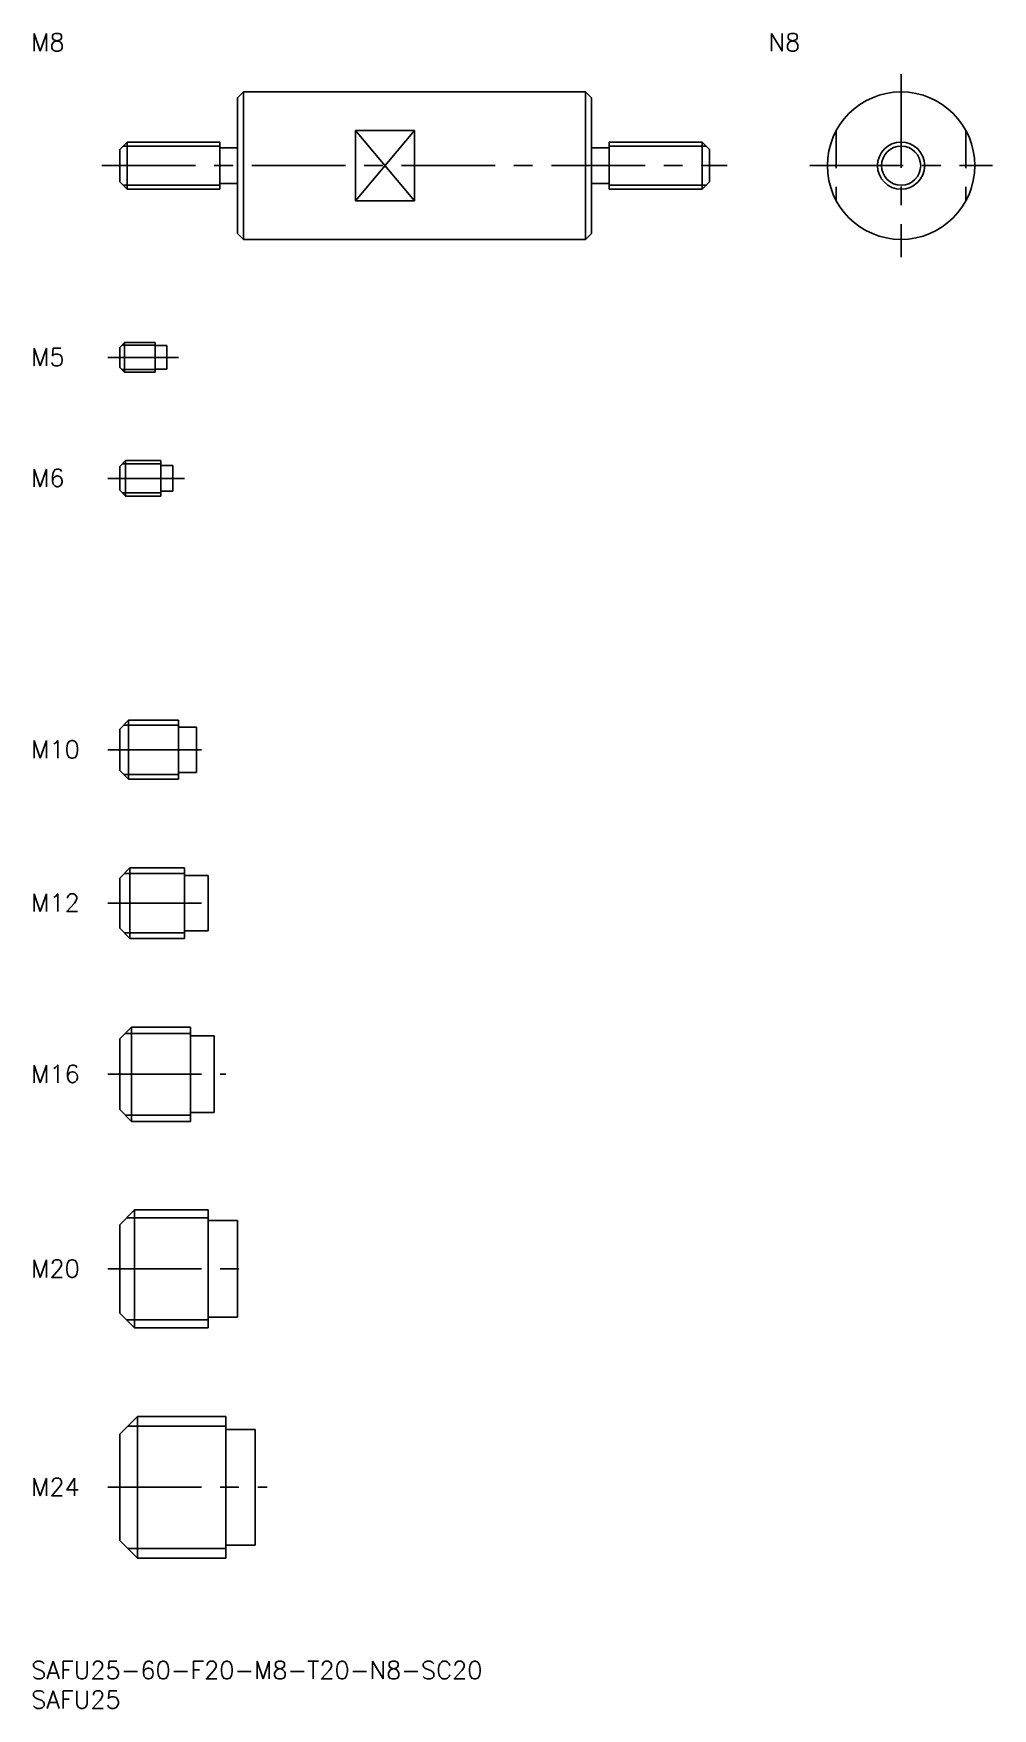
# Model space of a CAD drawing. Extents: x 0 to 163, y -8 to 276.
import ezdxf

# ---------------------------------------------------------------- set-up
doc = ezdxf.new("R2010")
doc.units = 0
doc.header["$LTSCALE"] = 0.5
doc.linetypes.add('CENTER', pattern=[50.8, 31.75, -6.35, 6.35, -6.35])
doc.linetypes.add('DASHED', pattern=[19.05, 12.7, -6.35])
for name, color, linetype in [('MSM_CENTER', 1, 'CENTER'), ('MSM_CONTINUOUS', 7, 'CONTINUOUS'), ('MSM_DASHED', 4, 'DASHED'), ('MSM_NARROW', 5, 'CONTINUOUS'), ('MSM_PART_NUMBER', 7, 'CONTINUOUS')]:
    doc.layers.add(name, color=color, linetype=linetype)
doc.styles.get("Standard").update_dxf_attribs({"font": 'txt.shx', "height": 1, "bigfont": 'bigfont.shx'})

# ---------------------------------------------------------------- blocks, each defined once
blk = doc.blocks.new('*U21')
at = {"layer": 'MSM_PART_NUMBER'}
blk.add_text('SAFU25-60-F20-M8-T20-N8-SC20', height=3, dxfattribs=at).set_placement((0, -3))
blk = doc.blocks.new('*U22')
at = {"layer": 'MSM_PART_NUMBER'}
blk.add_text('SAFU25', height=3, dxfattribs=at).set_placement((0, -8))
blk = doc.blocks.new('*U23')
at = {"layer": 'MSM_PART_NUMBER'}
blk.add_text('M24', height=3, dxfattribs=at).set_placement((0, 28.06))
blk = doc.blocks.new('*U24')
at = {"layer": 'MSM_PART_NUMBER'}
blk.add_text('M20', height=3, dxfattribs=at).set_placement((0, 65.06))
blk = doc.blocks.new('*U25')
at = {"layer": 'MSM_PART_NUMBER'}
blk.add_text('M16', height=3, dxfattribs=at).set_placement((0, 98.06))
blk = doc.blocks.new('*U26')
at = {"layer": 'MSM_PART_NUMBER'}
blk.add_text('M12', height=3, dxfattribs=at).set_placement((0, 127.06))
blk = doc.blocks.new('*U27')
at = {"layer": 'MSM_PART_NUMBER'}
blk.add_text('M10', height=3, dxfattribs=at).set_placement((0, 153.06))
blk = doc.blocks.new('*U28')
at = {"layer": 'MSM_PART_NUMBER'}
blk.add_text('M8', height=3, dxfattribs=at).set_placement((0, 272.9))
blk = doc.blocks.new('*U29')
at = {"layer": 'MSM_PART_NUMBER'}
blk.add_text('M6', height=3, dxfattribs=at).set_placement((0, 199.06))
blk = doc.blocks.new('*U30')
at = {"layer": 'MSM_PART_NUMBER'}
blk.add_text('M5', height=3, dxfattribs=at).set_placement((0, 219.56))
blk = doc.blocks.new('*U31')
at = {"layer": 'MSM_PART_NUMBER'}
blk.add_text('N8', height=3, dxfattribs=at).set_placement((125, 272.9))

msp = doc.modelspace()

# ---------------------------------------------------------------- linework, layer by layer
at = {"layer": 'MSM_CENTER'}
for p, q in [((147.5, 269), (147.5, 238)), ((12, 253.5), (118, 253.5)), ((132, 253.5), (163, 253.5)), ((13, 221), (25, 221)), ((13, 200.5), (26, 200.5)), ((13, 154.5), (30, 154.5)), ((13, 128.5), (32, 128.5)), ((13, 99.5), (33, 99.5)), ((13, 66.5), (37, 66.5)), ((13, 29.5), (40, 29.5))]:
    msp.add_line(p, q, dxfattribs=at)
at = {"layer": 'MSM_CONTINUOUS'}
for p, q in [((36, 266), (35, 265)), ((35, 242), (35, 265)), ((36, 266), (94, 266)), ((36, 266), (36, 241)), ((94, 266), (95, 265)), ((94, 241), (94, 266)), ((95, 265), (95, 242)), ((55, 259.44), (55, 247.56)), ((65, 259.44), (55, 259.44)), ((65, 247.56), (65, 259.44)), ((16.25, 257.5), (15, 256.25)), ((15, 250.75), (15, 256.25)), ((32, 257.5), (16.25, 257.5)), ((16.25, 257.5), (16.25, 249.5)), ((32, 257.5), (32, 249.5)), ((32, 256.5), (35, 256.5)), ((98, 256.5), (95, 256.5)), ((98, 257.5), (113.75, 257.5)), ((98, 257.5), (98, 249.5)), ((113.75, 257.5), (115, 256.25)), ((113.75, 257.5), (113.75, 249.5)), ((115, 250.75), (115, 256.25)), ((16.25, 249.5), (15, 250.75)), ((32, 250.5), (35, 250.5)), ((98, 250.5), (95, 250.5)), ((113.75, 249.5), (115, 250.75)), ((32, 249.5), (16.25, 249.5)), ((65, 247.56), (55, 247.56)), ((98, 249.5), (113.75, 249.5)), ((35, 242), (36, 241)), ((94, 241), (95, 242)), ((36, 241), (94, 241)), ((15.8, 223.5), (15, 222.7)), ((15, 219.3), (15, 222.7)), ((21, 223.5), (15.8, 223.5)), ((15.8, 223.5), (15.8, 218.5)), ((21, 223.5), (21, 218.5)), ((21, 223), (23, 223)), ((23, 223), (23, 219)), ((15.8, 218.5), (15, 219.3)), ((21, 219), (23, 219)), ((21, 218.5), (15.8, 218.5)), ((16, 203.5), (15, 202.5)), ((15, 202.5), (15, 198.5)), ((22, 203.5), (16, 203.5)), ((16, 203.5), (16, 197.5)), ((22, 203.5), (22, 197.5)), ((22, 202.7), (24, 202.7)), ((24, 202.7), (24, 198.3)), ((16, 197.5), (15, 198.5)), ((22, 197.5), (16, 197.5)), ((22, 198.3), (24, 198.3)), ((16.5, 159.5), (15, 158)), ((25, 159.5), (16.5, 159.5)), ((16.5, 159.5), (16.5, 149.5)), ((25, 159.5), (25, 149.5)), ((15, 151), (15, 158)), ((25, 158.35), (28, 158.35)), ((28, 158.35), (28, 150.65)), ((16.5, 149.5), (15, 151)), ((25, 150.65), (28, 150.65)), ((25, 149.5), (16.5, 149.5)), ((16.75, 134.5), (15, 132.75)), ((26, 134.5), (16.75, 134.5)), ((16.75, 134.5), (16.75, 122.5)), ((26, 122.5), (26, 134.5)), ((15, 124.25), (15, 132.75)), ((26, 133.2), (30, 133.2)), ((30, 123.8), (30, 133.2)), ((16.75, 122.5), (15, 124.25)), ((26, 122.5), (16.75, 122.5)), ((26, 123.8), (30, 123.8)), ((17, 107.5), (15, 105.5)), ((15, 93.5), (15, 105.5)), ((27, 107.5), (17, 107.5)), ((17, 91.5), (17, 107.5)), ((27, 107.5), (27, 91.5)), ((27, 106), (31, 106)), ((31, 106), (31, 93)), ((17, 91.5), (15, 93.5)), ((27, 91.5), (17, 91.5)), ((27, 93), (31, 93)), ((17.5, 76.5), (15, 74)), ((15, 59), (15, 74)), ((30, 76.5), (17.5, 76.5)), ((17.5, 76.5), (17.5, 56.5)), ((30, 76.5), (30, 56.5)), ((30, 74.7), (35, 74.7)), ((35, 74.7), (35, 58.3)), ((17.5, 56.5), (15, 59)), ((30, 58.3), (35, 58.3)), ((30, 56.5), (17.5, 56.5)), ((18, 41.5), (15, 38.5)), ((33, 41.5), (18, 41.5)), ((18, 17.5), (18, 41.5)), ((33, 41.5), (33, 17.5)), ((15, 20.5), (15, 38.5)), ((33, 39.3), (38, 39.3)), ((38, 39.3), (38, 19.7)), ((18, 17.5), (15, 20.5)), ((33, 17.5), (18, 17.5)), ((33, 19.7), (38, 19.7))]:
    msp.add_line(p, q, dxfattribs=at)
for radius in [12.5, 4]:
    msp.add_circle((147.5, 253.5), radius, dxfattribs=at)
at = {"layer": 'MSM_DASHED'}
for p, q in [((136.5, 259.44), (136.5, 247.56)), ((158.5, 259.44), (158.5, 247.56))]:
    msp.add_line(p, q, dxfattribs=at)
at = {"layer": 'MSM_NARROW'}
for p, q in [((55, 259.44), (65, 247.56)), ((55, 247.56), (65, 259.44)), ((32, 256.82), (15.57, 256.82)), ((98, 256.82), (114.43, 256.82)), ((32, 250.18), (15.57, 250.18)), ((98, 250.18), (114.43, 250.18)), ((21, 223.07), (15.37, 223.07)), ((21, 218.93), (15.37, 218.93)), ((22, 202.96), (15.46, 202.96)), ((22, 198.04), (15.46, 198.04)), ((25, 158.69), (15.69, 158.69)), ((25, 150.31), (15.69, 150.31)), ((26, 133.55), (15.8, 133.55)), ((26, 123.45), (15.8, 123.45)), ((27, 106.42), (15.92, 106.42)), ((27, 92.58), (15.92, 92.58)), ((30, 75.15), (16.15, 75.15)), ((30, 57.85), (16.15, 57.85)), ((33, 39.88), (16.38, 39.88)), ((33, 19.12), (16.38, 19.12))]:
    msp.add_line(p, q, dxfattribs=at)
msp.add_circle((147.5, 253.5), 3.32, dxfattribs=at)

# ---------------------------------------------------------------- block references
at = {"layer": 'MSM_CONTINUOUS'}
for name in ['*U28', '*U31', '*U30', '*U29', '*U27', '*U26', '*U25', '*U24', '*U23', '*U21', '*U22']:
    msp.add_blockref(name, (0, 0), dxfattribs=at)

doc.saveas('drawing.dxf')
